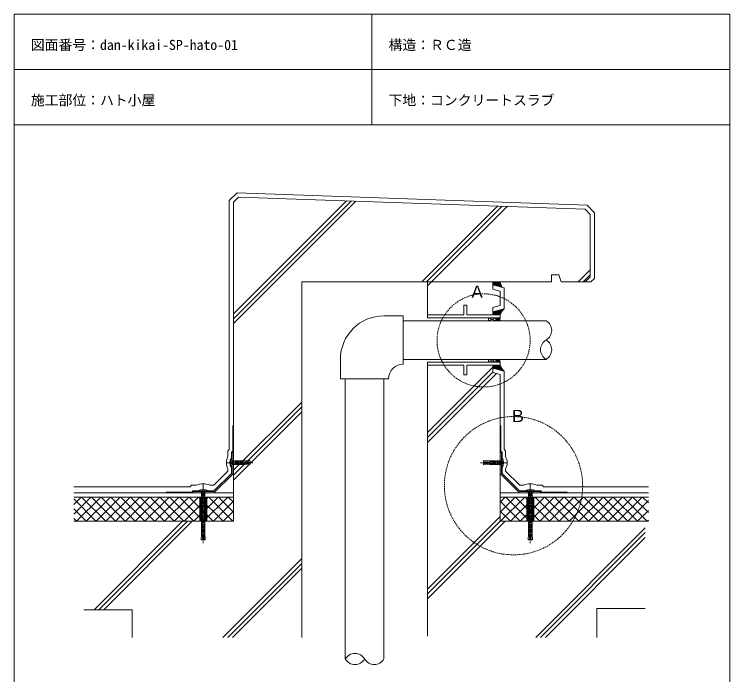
# Model space of a CAD drawing. Units: millimetres, scale not verified. Extents: x -517 to 518, y -673 to 792.
# Drawn here: x -517 to 518, y -163 to 792 of the extents above; entities that cross this region are included whole.
import ezdxf
from ezdxf.enums import TextEntityAlignment as Align

# ---------------------------------------------------------------- set-up
doc = ezdxf.new("R2010")
doc.units = ezdxf.units.MM
for name, pattern in [('CHAIN2', [12, 9, -1, 1, -1]), ('DASHED1', [1.8, 1.2, -0.6]), ('DASHED2', [3, 2, -1])]:
    doc.linetypes.add(name, pattern=pattern)
doc.layers.add('0-0', color=7, linetype='Continuous', lineweight=13)
doc.styles.add('ＭＳ ゴシック', font='')
doc.styles.get('ＭＳ ゴシック').set_extended_font_data('MS Gothic')

msp = doc.modelspace()

# ---------------------------------------------------------------- linework, layer by layer
at = {"layer": '0-0'}
for p, q in [((-516.864, 792.357), (-516.864, -673.469)), ((-516.864, 792.357), (517.853, 792.357)), ((0.494, 792.357), (0.494, 632.357)), ((517.853, 792.357), (517.853, -673.469)), ((-516.864, 712.357), (517.853, 712.357)), ((-516.864, 632.357), (517.853, 632.357)), ((-192.363, 527.981), (-199.916, 520.687)), ((-192.363, 527.981), (308.896, 510.476)), ((-199.916, 359.115), (-36.493, 522.538)), ((-199.916, 352.044), (-29.66, 522.299)), ((-199.916, 344.973), (-22.828, 522.06)), ((-199.916, 520.687), (-199.916, 59.101)), ((72.466, 405.222), (182.146, 514.903)), ((79.537, 405.222), (188.979, 514.664)), ((80.784, 399.398), (195.811, 514.425)), ((308.896, 510.476), (316.19, 502.923)), ((316.19, 502.923), (308.896, 510.476)), ((316.19, 412.646), (316.19, 502.923)), ((298.74, 405.222), (316.19, 422.672)), ((305.811, 405.222), (316.19, 415.601)), ((-101.216, 405.222), (260.19, 405.222)), ((-101.216, -108.83), (-101.216, 405.222)), ((80.784, 353.422), (80.784, 405.222)), ((175.284, 394.722), (175.284, 405.222)), ((308.765, 405.222), (274.19, 405.222)), ((316.19, 412.646), (308.765, 405.222)), ((175.284, 394.722), (185.784, 391.908)), ((185.784, 391.908), (185.784, 370.935)), ((175.284, 368.122), (185.784, 370.935)), ((175.284, 368.122), (175.284, 357.622)), ((45.784, 356.222), (17.784, 356.222)), ((45.784, 356.222), (45.784, 286.222)), ((168.984, 353.422), (179.484, 349.222)), ((179.484, 353.422), (168.984, 349.222)), ((168.984, 353.422), (168.984, 349.222)), ((179.484, 353.422), (179.484, 349.222)), ((45.784, 349.222), (252.339, 349.222)), ((252.339, 349.222), (254.088, 348.044)), ((255.672, 346.646), (254.088, 348.044)), ((255.672, 346.646), (257.06, 345.055)), ((258.229, 343.296), (257.06, 345.055)), ((258.229, 343.296), (259.16, 341.401)), ((259.836, 339.4), (259.16, 341.401)), ((259.836, 339.4), (260.247, 337.329)), ((259.836, 331.043), (260.247, 333.114)), ((260.384, 335.222), (260.247, 337.329)), ((260.384, 335.222), (260.247, 333.114)), ((252.339, 321.222), (250.59, 320.044)), ((252.339, 321.222), (254.088, 322.4)), ((252.339, 321.222), (254.088, 320.044)), ((255.672, 323.797), (254.088, 322.4)), ((255.672, 323.797), (257.06, 325.389)), ((258.229, 327.147), (257.06, 325.389)), ((258.229, 327.147), (259.16, 329.043)), ((259.836, 331.043), (259.16, 329.043)), ((244.842, 311.4), (244.432, 309.329)), ((244.842, 311.4), (245.519, 313.401)), ((246.449, 315.296), (245.519, 313.401)), ((246.449, 315.296), (247.619, 317.055)), ((249.007, 318.646), (247.619, 317.055)), ((249.007, 318.646), (250.59, 320.044)), ((254.088, 320.044), (255.672, 318.646)), ((255.672, 318.646), (257.06, 317.055)), ((257.06, 317.055), (258.229, 315.296)), ((258.229, 315.296), (259.16, 313.401)), ((259.16, 313.401), (259.836, 311.4)), ((260.247, 309.329), (259.836, 311.4)), ((244.294, 307.222), (244.432, 309.329)), ((244.294, 307.222), (244.432, 305.114)), ((244.842, 303.043), (244.432, 305.114)), ((244.842, 303.043), (245.519, 301.043)), ((246.449, 299.147), (245.519, 301.043)), ((259.16, 301.043), (258.229, 299.147)), ((259.16, 301.043), (259.836, 303.043)), ((260.247, 305.114), (259.836, 303.043)), ((260.247, 309.329), (260.384, 307.222)), ((260.247, 305.114), (260.384, 307.222)), ((-45.216, 293.222), (-45.216, 265.222)), ((45.784, 293.222), (252.339, 293.222)), ((168.984, 293.222), (179.484, 289.022)), ((179.484, 293.222), (168.984, 289.022)), ((168.984, 293.222), (168.984, 289.022)), ((179.484, 293.222), (179.484, 289.022)), ((246.449, 299.147), (247.619, 297.389)), ((249.007, 295.797), (247.619, 297.389)), ((249.007, 295.797), (250.59, 294.4)), ((252.339, 293.222), (250.59, 294.4)), ((252.339, 293.222), (254.088, 294.4)), ((254.088, 294.4), (255.672, 295.797)), ((257.06, 297.389), (255.672, 295.797)), ((257.06, 297.389), (258.229, 299.147)), ((80.784, -106.899), (80.784, 289.022)), ((80.784, 187.266), (175.284, 281.766)), ((175.284, 274.322), (175.284, 284.822)), ((80.784, 180.195), (175.284, 274.695)), ((80.784, 173.124), (180.567, 272.906)), ((175.284, 274.322), (185.784, 271.508)), ((185.784, 271.508), (185.784, 59.101)), ((-45.216, 265.222), (24.784, 265.222)), ((-38.216, 265.222), (-38.216, -140.137)), ((17.784, 265.222), (17.784, -140.137)), ((-199.916, 132.841), (-101.216, 231.541)), ((-199.916, 125.769), (-101.216, 224.469)), ((-199.916, 118.698), (-101.216, 217.398)), ((-200.916, 159.385), (-202.916, 159.385)), ((-202.916, 151.549), (-202.916, 159.385)), ((186.784, 159.385), (188.784, 159.385)), ((188.784, 151.549), (188.784, 159.385)), ((-202.916, 129.213), (-202.916, 136.049)), ((188.784, 129.213), (188.784, 136.049)), ((-201.916, 129.213), (-202.916, 129.213)), ((187.784, 129.213), (188.784, 129.213)), ((-259.2, 101.101), (-297.028, 101.101)), ((-297.028, 101.101), (-297.028, 100.101)), ((-259.2, 101.101), (-259.2, 103.101)), ((-251.364, 103.101), (-259.2, 103.101)), ((-229.028, 103.101), (-235.864, 103.101)), ((-229.028, 102.101), (-229.028, 103.101)), ((214.897, 102.101), (214.897, 103.101)), ((214.897, 103.101), (221.733, 103.101)), ((237.233, 103.101), (245.069, 103.101)), ((245.069, 101.101), (245.069, 103.101)), ((245.069, 101.101), (282.897, 101.101)), ((282.897, 101.101), (282.897, 100.101)), ((80.784, -39.008), (185.784, 65.992)), ((-199.916, 59.101), (-430.927, 59.101)), ((-401.586, -68.83), (-273.655, 59.101)), ((-394.515, -68.83), (-266.584, 59.101)), ((-387.444, -68.83), (-259.513, 59.101)), ((80.784, -53.15), (193.035, 59.101)), ((80.784, -46.079), (185.964, 59.101)), ((185.784, 59.101), (400.232, 59.101)), ((237.236, -108.83), (395.784, 49.718)), ((244.308, -108.83), (395.784, 42.647)), ((251.379, -108.83), (395.784, 35.576)), ((-215.312, -108.83), (-101.216, 5.266)), ((-208.241, -108.83), (-101.216, -1.805)), ((-201.17, -108.83), (-101.216, -8.876)), ((-416.216, -68.83), (-346.216, -68.83)), ((-346.216, -68.83), (-346.216, -108.83)), ((325.784, -66.899), (325.784, -108.83)), ((325.784, -66.899), (395.784, -66.899)), ((-32.287, -134.245), (-34.045, -135.414)), ((-32.287, -134.245), (-30.391, -133.314)), ((-28.39, -132.639), (-30.391, -133.314)), ((-28.39, -132.639), (-26.319, -132.229)), ((-24.22, -132.092), (-26.319, -132.229)), ((-24.22, -132.092), (-22.112, -132.229)), ((-20.041, -132.639), (-22.112, -132.229)), ((-20.041, -132.639), (-18.04, -133.314)), ((-16.144, -134.245), (-18.04, -133.314)), ((-16.144, -134.245), (-14.386, -135.414)), ((-38.216, -140.137), (-37.035, -138.384)), ((-38.216, -140.137), (-38.216, -140.137)), ((-38.216, -140.137), (-37.035, -141.889)), ((-35.637, -136.801), (-37.035, -138.384)), ((-35.637, -143.472), (-37.035, -141.889)), ((-35.637, -136.801), (-34.045, -135.414)), ((-34.045, -144.86), (-35.637, -143.472)), ((-32.287, -146.029), (-34.045, -144.86)), ((-14.386, -144.86), (-16.144, -146.029)), ((-12.794, -136.801), (-14.386, -135.414)), ((-12.794, -143.472), (-14.386, -144.86)), ((-12.794, -136.801), (-11.396, -138.384)), ((-11.396, -141.889), (-12.794, -143.472)), ((-10.216, -140.137), (-11.396, -138.384)), ((-10.216, -140.137), (-11.396, -141.889)), ((-10.216, -140.137), (-9.035, -141.889)), ((-7.637, -143.472), (-9.035, -141.889)), ((-7.637, -143.472), (-6.045, -144.86)), ((-4.287, -146.029), (-6.045, -144.86)), ((11.856, -146.029), (13.614, -144.86)), ((15.206, -143.472), (13.614, -144.86)), ((15.206, -143.472), (16.604, -141.889)), ((17.784, -140.137), (16.604, -141.889)), ((-30.391, -146.959), (-32.287, -146.029)), ((-28.39, -147.635), (-30.391, -146.959)), ((-26.319, -148.044), (-28.39, -147.635)), ((-24.212, -148.182), (-26.319, -148.044)), ((-22.112, -148.044), (-24.212, -148.182)), ((-20.041, -147.635), (-22.112, -148.044)), ((-18.04, -146.959), (-20.041, -147.635)), ((-16.144, -146.029), (-18.04, -146.959)), ((-4.287, -146.029), (-2.391, -146.959)), ((-0.39, -147.635), (-2.391, -146.959)), ((-0.39, -147.635), (1.681, -148.044)), ((3.788, -148.182), (1.681, -148.044)), ((3.788, -148.182), (5.888, -148.044)), ((7.959, -147.635), (5.888, -148.044)), ((7.959, -147.635), (9.96, -146.959)), ((11.856, -146.029), (9.96, -146.959))]:
    msp.add_line(p, q, dxfattribs=at)
at = {"layer": '0-0', "color": 4}
for p, q in [((-194.698, 534.066), (-205.916, 523.234)), ((-205.916, 523.234), (-205.916, 162.885)), ((322.19, 410.161), (322.19, 505.348)), ((308.765, 405.222), (317.25, 405.222)), ((322.19, 410.161), (317.25, 405.222)), ((175.284, 400.933), (191.784, 396.512)), ((191.784, 396.512), (191.784, 366.331)), ((175.284, 361.91), (191.784, 366.331)), ((175.284, 280.533), (191.784, 276.112)), ((191.784, 276.112), (191.784, 162.885)), ((-207.916, 131.699), (-207.916, 134.885)), ((193.784, 131.699), (193.784, 134.885)), ((-262.7, 109.101), (-430.927, 109.101)), ((-260.7, 111.101), (-262.7, 109.101)), ((-253.172, 111.101), (-260.7, 111.101)), ((239.04, 111.101), (246.569, 111.101)), ((246.569, 111.101), (248.569, 109.101)), ((248.569, 109.101), (400.232, 109.101))]:
    msp.add_line(p, q, dxfattribs=at)
at = {"layer": '0-0', "lineweight": 18}
msp.add_line((175.284, 405.222), (185.784, 405.222), dxfattribs=at)
at = {"layer": '0-0', "color": 2}
for p, q in [((175.284, 401.848), (178.658, 405.222)), ((175.284, 403.828), (176.678, 405.222)), ((176.125, 400.708), (180.638, 405.222)), ((177.686, 400.29), (182.618, 405.222)), ((179.248, 399.871), (184.598, 405.222)), ((180.809, 399.453), (185.988, 404.632)), ((182.371, 399.035), (186.511, 403.175)), ((183.932, 398.616), (187.057, 401.741)), ((185.494, 398.198), (187.625, 400.329)), ((187.055, 397.779), (188.214, 398.938)), ((188.617, 397.361), (188.824, 397.568)), ((175.284, 358.29), (180.229, 363.235)), ((175.284, 360.27), (177.525, 362.51)), ((176.596, 357.622), (182.934, 363.96)), ((178.576, 357.622), (185.639, 364.684)), ((180.556, 357.622), (188.343, 365.409)), ((182.536, 357.622), (191.048, 366.134)), ((179.484, 350.611), (182.295, 353.422)), ((179.484, 352.591), (180.316, 353.422)), ((180.075, 349.222), (184.275, 353.422)), ((182.055, 349.222), (185.681, 352.847)), ((184.516, 357.622), (186.445, 359.551)), ((184.035, 349.222), (185.581, 350.768)), ((179.484, 289.234), (183.472, 293.222)), ((179.484, 291.214), (181.492, 293.222)), ((179.484, 293.194), (179.513, 293.222)), ((181.252, 289.022), (185.452, 293.222)), ((183.232, 289.022), (185.61, 291.4)), ((175.284, 281.074), (179.032, 284.822)), ((175.284, 283.054), (177.052, 284.822)), ((176.42, 280.229), (181.012, 284.822)), ((177.981, 279.811), (182.992, 284.822)), ((179.542, 279.392), (184.972, 284.822)), ((181.104, 278.974), (186.057, 283.927)), ((182.665, 278.556), (186.613, 282.503)), ((184.227, 278.137), (187.276, 281.186)), ((185.212, 289.022), (185.71, 289.52)), ((185.788, 277.719), (188.036, 279.966)), ((187.35, 277.3), (188.888, 278.838)), ((188.911, 276.882), (189.828, 277.798)), ((190.473, 276.464), (190.854, 276.845))]:
    msp.add_line(p, q, dxfattribs=at)
at = {"layer": '0-0', "color": 134}
for p, q in [((133.284, 371.622), (137.484, 371.622)), ((133.284, 357.622), (133.284, 371.622)), ((137.484, 357.622), (137.484, 371.622)), ((80.784, 357.622), (133.284, 357.622)), ((80.784, 357.622), (80.784, 353.422)), ((80.784, 357.622), (80.784, 353.422)), ((80.784, 353.422), (185.784, 353.422)), ((137.484, 357.622), (185.784, 357.622)), ((185.784, 357.622), (185.784, 353.422)), ((80.784, 289.022), (80.784, 284.822)), ((80.784, 289.022), (185.784, 289.022)), ((80.784, 289.022), (80.784, 284.822)), ((137.484, 284.822), (137.484, 270.822)), ((137.484, 284.822), (185.784, 284.822)), ((185.784, 289.022), (185.784, 284.822)), ((-199.916, 158.385), (-199.916, 128.385)), ((185.784, 158.385), (185.784, 128.385)), ((-201.916, 129.213), (-229.028, 102.101)), ((187.784, 129.213), (214.897, 102.101)), ((-229.028, 102.101), (-258.2, 102.101)), ((214.897, 102.101), (244.069, 102.101))]:
    msp.add_line(p, q, dxfattribs=at)
at = {"layer": '0-0', "color": 1}
for p, q in [((-203.916, 145.624), (-203.916, 141.974)), ((-201.916, 146.299), (-201.916, 151.299)), ((-184.916, 146.299), (-201.916, 146.299)), ((-184.916, 146.299), (-176.071, 146.763)), ((-175.953, 144.519), (-176.071, 146.763)), ((161.822, 144.519), (161.94, 146.763)), ((170.784, 146.299), (161.94, 146.763)), ((170.784, 146.299), (187.784, 146.299)), ((187.784, 146.299), (187.784, 151.299)), ((189.784, 145.624), (189.784, 141.974)), ((-201.916, 141.299), (-201.916, 136.299)), ((-184.916, 141.299), (-201.916, 141.299)), ((-184.916, 144.049), (-175.953, 144.519)), ((-184.916, 143.549), (-184.916, 144.049)), ((-184.916, 143.549), (-175.953, 143.079)), ((-184.916, 141.299), (-176.071, 140.836)), ((-175.916, 143.799), (-176.601, 144.485)), ((-175.916, 143.799), (-176.601, 143.113)), ((-176.071, 140.836), (-175.953, 143.079)), ((161.784, 143.799), (162.47, 144.485)), ((161.784, 143.799), (162.47, 143.113)), ((170.784, 144.049), (161.822, 144.519)), ((170.784, 143.549), (161.822, 143.079)), ((161.94, 140.836), (161.822, 143.079)), ((170.784, 141.299), (161.94, 140.836)), ((170.784, 143.549), (170.784, 144.049)), ((170.784, 141.299), (187.784, 141.299)), ((187.784, 141.299), (187.784, 136.299)), ((-241.789, 104.101), (-245.439, 104.101)), ((227.658, 104.101), (231.308, 104.101)), ((-251.114, 102.101), (-236.114, 102.101)), ((-247.614, 94.101), (-247.614, 59.101)), ((-246.114, 41.101), (-246.114, 102.101)), ((-241.114, 102.074), (-241.114, 102.101)), ((-241.114, 41.101), (-241.114, 102.101)), ((-239.614, 59.101), (-239.614, 94.101)), ((236.983, 102.101), (221.983, 102.101)), ((225.483, 59.101), (225.483, 94.101)), ((226.983, 102.074), (226.983, 102.101)), ((226.983, 41.101), (226.983, 102.101)), ((231.983, 41.101), (231.983, 102.101)), ((233.483, 94.101), (233.483, 59.101)), ((-246.114, 41.101), (-246.578, 32.256)), ((-246.578, 32.256), (-244.334, 32.138)), ((-243.864, 41.101), (-244.334, 32.138)), ((-243.614, 32.101), (-244.3, 32.786)), ((-243.864, 41.101), (-243.364, 41.101)), ((-243.614, 32.101), (-242.928, 32.786)), ((-243.364, 41.101), (-242.894, 32.138)), ((-242.894, 32.138), (-240.651, 32.256)), ((-241.114, 41.101), (-240.651, 32.256)), ((226.983, 41.101), (226.519, 32.256)), ((228.763, 32.138), (226.519, 32.256)), ((229.233, 41.101), (228.763, 32.138)), ((229.483, 32.101), (228.797, 32.786)), ((229.733, 41.101), (229.233, 41.101)), ((229.483, 32.101), (230.169, 32.786)), ((229.733, 41.101), (230.203, 32.138)), ((232.446, 32.256), (230.203, 32.138)), ((231.983, 41.101), (232.446, 32.256))]:
    msp.add_line(p, q, dxfattribs=at)
at = {"layer": '0-0', "color": 1, "linetype": 'DASHED1'}
for p, q in [((-203.916, 145.049), (-177.166, 145.049)), ((-176.601, 144.485), (-177.166, 145.049)), ((162.47, 144.485), (163.034, 145.049)), ((189.784, 145.049), (163.034, 145.049)), ((-203.916, 142.549), (-177.166, 142.549)), ((-176.601, 143.113), (-177.166, 142.549)), ((162.47, 143.113), (163.034, 142.549)), ((189.784, 142.549), (163.034, 142.549)), ((-244.864, 104.101), (-244.864, 33.351)), ((-242.364, 104.101), (-242.364, 33.351)), ((228.233, 104.101), (228.233, 33.351)), ((230.733, 104.101), (230.733, 33.351)), ((-244.3, 32.786), (-244.864, 33.351)), ((-242.928, 32.786), (-242.364, 33.351)), ((228.797, 32.786), (228.233, 33.351)), ((230.169, 32.786), (230.733, 33.351))]:
    msp.add_line(p, q, dxfattribs=at)
at = {"layer": '0-0', "color": 1, "linetype": 'CHAIN2'}
for p, q in [((-209.406, 143.799), (-171.629, 143.799)), ((195.275, 143.799), (157.498, 143.799)), ((-243.614, 112.656), (-243.614, 27.57)), ((229.483, 112.656), (229.483, 27.57))]:
    msp.add_line(p, q, dxfattribs=at)
at = {"layer": '0-0', "color": 3}
for p, q in [((-199.916, 100.101), (-430.927, 100.101)), ((185.784, 100.101), (400.232, 100.101))]:
    msp.add_line(p, q, dxfattribs=at)
at = {"layer": '0-0', "color": 6}
for p, q in [((-430.927, 94.101), (-199.916, 94.101)), ((-420.129, 94.101), (-430.927, 83.303)), ((-405.987, 94.101), (-430.927, 69.16)), ((-391.845, 94.101), (-426.845, 59.101)), ((-384.574, 59.101), (-419.574, 94.101)), ((-377.702, 94.101), (-412.702, 59.101)), ((-370.432, 59.101), (-405.432, 94.101)), ((-363.56, 94.101), (-398.56, 59.101)), ((-356.29, 59.101), (-391.29, 94.101)), ((-349.418, 94.101), (-384.418, 59.101)), ((-342.148, 59.101), (-377.148, 94.101)), ((-335.276, 94.101), (-370.276, 59.101)), ((-328.006, 59.101), (-363.006, 94.101)), ((-321.134, 94.101), (-356.134, 59.101)), ((-313.864, 59.101), (-348.864, 94.101)), ((-306.992, 94.101), (-341.992, 59.101)), ((-299.722, 59.101), (-334.722, 94.101)), ((-292.85, 94.101), (-327.85, 59.101)), ((-285.579, 59.101), (-320.579, 94.101)), ((-278.708, 94.101), (-313.708, 59.101)), ((-271.437, 59.101), (-306.437, 94.101)), ((-264.565, 94.101), (-299.565, 59.101)), ((-257.295, 59.101), (-292.295, 94.101)), ((-250.423, 94.101), (-285.423, 59.101)), ((-243.153, 59.101), (-278.153, 94.101)), ((-236.281, 94.101), (-271.281, 59.101)), ((-229.011, 59.101), (-264.011, 94.101)), ((-222.139, 94.101), (-257.139, 59.101)), ((-214.869, 59.101), (-249.869, 94.101)), ((-207.997, 94.101), (-242.997, 59.101)), ((-200.727, 59.101), (-235.727, 94.101)), ((-199.916, 72.432), (-221.584, 94.101)), ((-199.916, 86.574), (-207.442, 94.101)), ((-199.916, 94.101), (-199.916, 59.101)), ((185.784, 86.574), (193.311, 94.101)), ((185.784, 72.432), (207.453, 94.101)), ((185.784, 94.101), (185.784, 59.101)), ((400.232, 94.101), (185.784, 94.101)), ((186.595, 59.101), (221.595, 94.101)), ((193.866, 94.101), (228.866, 59.101)), ((200.737, 59.101), (235.737, 94.101)), ((208.008, 94.101), (243.008, 59.101)), ((214.88, 59.101), (249.88, 94.101)), ((222.15, 94.101), (257.15, 59.101)), ((229.022, 59.101), (264.022, 94.101)), ((236.292, 94.101), (271.292, 59.101)), ((243.164, 59.101), (278.164, 94.101)), ((250.434, 94.101), (285.434, 59.101)), ((257.306, 59.101), (292.306, 94.101)), ((264.576, 94.101), (299.576, 59.101)), ((271.448, 59.101), (306.448, 94.101)), ((278.718, 94.101), (313.718, 59.101)), ((285.59, 59.101), (320.59, 94.101)), ((292.861, 94.101), (327.861, 59.101)), ((299.732, 59.101), (334.732, 94.101)), ((307.003, 94.101), (342.003, 59.101)), ((313.875, 59.101), (348.875, 94.101)), ((321.145, 94.101), (356.145, 59.101)), ((328.017, 59.101), (363.017, 94.101)), ((335.287, 94.101), (370.287, 59.101)), ((342.159, 59.101), (377.159, 94.101)), ((349.429, 94.101), (384.429, 59.101)), ((356.301, 59.101), (391.301, 94.101)), ((363.571, 94.101), (398.571, 59.101)), ((377.713, 94.101), (400.232, 71.583)), ((391.855, 94.101), (400.232, 85.725)), ((-398.716, 59.101), (-430.927, 91.311)), ((-199.916, 88.04), (-228.855, 59.101)), ((185.784, 88.04), (214.723, 59.101)), ((370.443, 59.101), (400.232, 88.889)), ((-412.859, 59.101), (-430.927, 77.169)), ((-199.916, 73.898), (-214.713, 59.101)), ((185.784, 73.898), (200.581, 59.101)), ((384.585, 59.101), (400.232, 74.747)), ((-427.001, 59.101), (-430.927, 63.027)), ((-199.916, 59.756), (-200.57, 59.101)), ((185.784, 59.756), (186.439, 59.101)), ((398.727, 59.101), (400.232, 60.605))]:
    msp.add_line(p, q, dxfattribs=at)
at = {"layer": '0-0', "color": 4}
for points in [[(-194.698, 534.066), (311.528, 516.388), (322.19, 505.348)], [(-207.916, 152.714), (-207.916, 160.885), (-205.916, 162.885)], [(193.784, 152.714), (193.784, 160.885), (191.784, 162.885)], [(-207.916, 131.699), (-228.514, 111.101), (-234.057, 111.101)], [(193.784, 131.699), (214.382, 111.101), (219.925, 111.101)]]:
    msp.add_lwpolyline(points, dxfattribs=at)
at = {"layer": '0-0'}
for points in [[(274.19, 405.222), (270.69, 415.722), (260.19, 415.722), (260.19, 405.222)], [(260.19, 415.722), (270.69, 415.722), (274.19, 405.222)], [(-200.916, 159.385), (-200.916, 197.213), (-199.916, 197.213)], [(186.784, 159.385), (186.784, 197.213), (185.784, 197.213)]]:
    msp.add_lwpolyline(points, dxfattribs=at)
at = {"layer": '0-0', "color": 134}
for points in [[(80.784, 284.822), (133.284, 284.822), (133.284, 270.822), (137.484, 270.822)], [(-199.916, 158.385), (-201.916, 158.385), (-201.916, 129.213)], [(185.784, 158.385), (187.784, 158.385), (187.784, 129.213)], [(-199.916, 128.385), (-228.2, 100.101), (-258.2, 100.101), (-258.2, 102.101)], [(185.784, 128.385), (214.069, 100.101), (244.069, 100.101), (244.069, 102.101)]]:
    msp.add_lwpolyline(points, dxfattribs=at)
at = {"layer": '0-0', "color": 1}
for points in [[(-248.614, 59.101), (-238.614, 59.101), (-238.614, 94.101), (-248.614, 94.101)], [(234.483, 59.101), (224.483, 59.101), (224.483, 94.101), (234.483, 94.101)]]:
    msp.add_lwpolyline(points, close=True, dxfattribs=at)
at = {"layer": '0-0', "color": 1, "linetype": 'DASHED2'}
for centre, radius in [((161.911, 320.651), 67.35), ((205.199, 110.53), 100)]:
    msp.add_circle(centre, radius, dxfattribs=at)
at = {"layer": '0-0', "color": 2}
for centre, radius, start, end in [((263.977, 431.848), 82.602, 198.80486, 204.74803), ((201.202, 353.422), 15.98, 126.11208, 164.76181), ((195.767, 351.322), 10.201, 168.1203, 191.8797), ((198.129, 291.122), 12.522, 170.34553, 189.65447), ((201.202, 289.022), 15.98, 195.23819, 233.88792)]:
    msp.add_arc(centre, radius, start, end, dxfattribs=at)
at = {"layer": '0-0'}
for centre, radius, start in [((17.784, 293.222), 63, 90), ((45.597, 265.222), 21.001, 89.48796)]:
    msp.add_arc(centre, radius, start, 180, dxfattribs=at)
at = {"layer": '0-0', "color": 4}
for centre, major_axis, ratio, start_param, end_param in [((-175.916, 143.799), (34.121, 0), 0.752753, 2.7871391, 3.49604621), ((161.784, 143.799), (-34.121, 0), 0.752753, 2.7871391, 3.49604621), ((-243.614, 76.101), (0, -37.121), 0.772735, 2.80190909, 3.48127621), ((229.483, 76.101), (0, -37.121), 0.772735, 2.80190909, 3.48127621)]:
    msp.add_ellipse(centre, major_axis=major_axis, ratio=ratio, start_param=start_param, end_param=end_param, dxfattribs=at)
at = {"layer": '0-0'}
for centre, major_axis in [((-175.916, 143.799), (29.121, 0)), ((161.784, 143.799), (-29.121, 0)), ((-243.614, 76.101), (0, -29.121)), ((229.483, 76.101), (0, -29.121))]:
    msp.add_ellipse(centre, major_axis=major_axis, ratio=0.710302, start_param=2.75756449, end_param=3.52562082, dxfattribs=at)
at = {"layer": '0-0', "color": 1}
for centre, major_axis, ratio, start_param, end_param in [((-203.916, 143.799), (0, 2), 0.125, 0.73868261, 2.40291004), ((-201.916, 151.299), (0, 7.42), 0.5, 2.51742412, 2.57227946), ((-175.916, 143.799), (28.121, 0), 0.7, 2.75070929, 3.04875677), ((161.784, 143.799), (-28.121, 0), 0.7, 3.23442854, 3.53247602), ((187.784, 151.299), (0, 7.42), 0.5, 3.71090584, 3.76576118), ((189.784, 143.799), (0, 2), 0.125, 3.88027527, 5.54450269), ((-201.916, 136.299), (0, 7.42), 0.5, 0.56931319, 0.62416853), ((-175.916, 143.799), (28.121, 0), 0.7, 3.23442854, 3.53247602), ((161.784, 143.799), (-28.121, 0), 0.7, 2.75070929, 3.04875677), ((187.784, 136.299), (0, 7.42), 0.5, 5.65901678, 5.71387212), ((-243.614, 76.101), (0, -28.121), 0.7, 3.23442854, 3.52525473), ((-243.614, 104.101), (2, 0), 0.125, 0.73868261, 2.40291004), ((-251.114, 102.101), (7.42, 0), 0.5, 0.56931319, 0.62416853), ((-236.114, 102.101), (7.42, 0), 0.5, 2.51742412, 2.57227946), ((-243.614, 76.101), (0, -28.121), 0.7, 2.75070929, 3.04875677), ((229.483, 76.101), (0, -28.121), 0.7, 3.23442854, 3.53247602), ((229.483, 104.101), (-2, 0), 0.125, 3.88027527, 5.54450269), ((221.983, 102.101), (-7.42, 0), 0.5, 3.71090584, 3.76576118), ((236.983, 102.101), (-7.42, 0), 0.5, 5.65901678, 5.71387212), ((229.483, 76.101), (0, -28.121), 0.7, 2.75793057, 3.04875677), ((-243.614, 76.101), (0, -28.121), 0.7, 3.52525473, 3.53247602), ((229.483, 76.101), (0, -28.121), 0.7, 2.75070929, 2.75793057)]:
    msp.add_ellipse(centre, major_axis=major_axis, ratio=ratio, start_param=start_param, end_param=end_param, dxfattribs=at)

# ---------------------------------------------------------------- texts
at = {"layer": '0-0', "style": 'ＭＳ ゴシック'}
for s, height, p in [('図面番号：dan-kikai-SP-hato-01', 14.66, (-492.864, 736.357)), ('構造：ＲＣ造', 14.66, (24.494, 736.357)), ('施工部位：ハト小屋', 14.66, (-492.864, 656.357)), ('下地：コンクリートスラブ', 14.66, (24.494, 656.357)), ('Ａ', 17.6, (140.72, 377.004)), ('Ｂ', 17.6, (199.221, 197.211))]:
    msp.add_text(s, height=height, dxfattribs=at).set_placement(p, align=Align.BOTTOM_LEFT)

doc.saveas('drawing.dxf')
